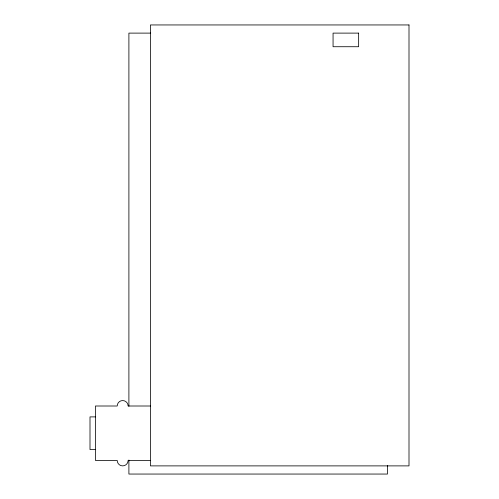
<?xml version="1.0" encoding="UTF-8"?>
<svg xmlns="http://www.w3.org/2000/svg" width="499" height="499" viewBox="0 0 499 499"><rect width="100%" height="100%" fill="white"/><g stroke="black" fill="none" stroke-linecap="round" stroke-linejoin="round"><path stroke-width="0.75" d="M150.704 33.115L128.898 33.115L128.898 406.273M150.536 406.005L128.106 406.005A5.445 5.445 0 0 0 122.66 400.56A5.445 5.445 0 0 0 117.215 406.005L95.446 406.005L95.446 460.44L117.215 460.44A5.445 5.445 0 0 0 122.66 465.885A5.445 5.445 0 0 0 128.106 460.44L150.536 460.44M95.446 416.89L90.001 416.89L90.001 449.555L95.446 449.555M387.467 465.48L387.467 474.05L128.898 474.05L128.898 460.028M408.999 24.95L150.43 24.95L150.43 465.885L408.999 465.885L408.999 24.95M358.644 33.115L333.064 33.115L333.064 46.725L358.644 46.725L358.644 33.115"/></g></svg>
